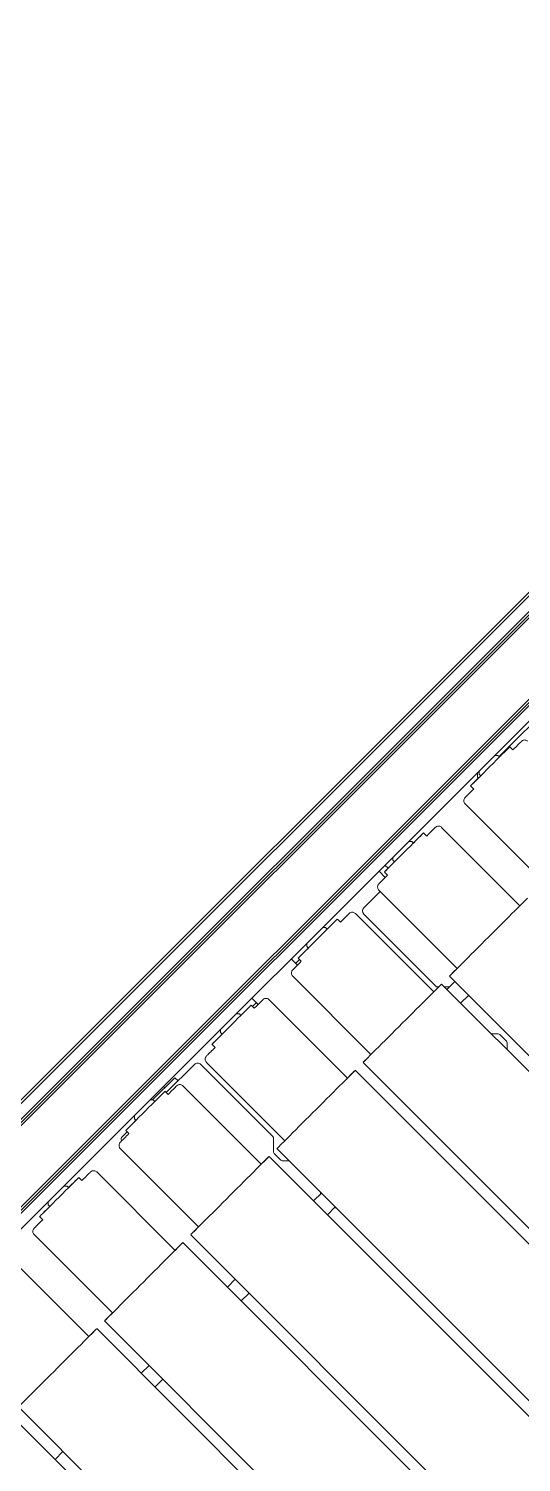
# Model space of a CAD drawing. Header units: metres. Extents: x 51 to 52746, y -259 to 37569.
# Drawn here: x 48144 to 48366, y 32036 to 32683 of the extents above; entities that cross this region are included whole.
import ezdxf

# ---------------------------------------------------------------- set-up
doc = ezdxf.new("R2010")
doc.units = ezdxf.units.M
doc.header["$LTSCALE"] = 500
doc.layers.add('Visible (ISO)', color=7, linetype='Continuous')

msp = doc.modelspace()

# ---------------------------------------------------------------- linework, layer by layer
at = {"layer": 'Visible (ISO)', "color": 4, "lineweight": 5}
for p, q in [((47679.939, 31739.113), (48769.228, 32827.713)), ((48770.057, 32826.884), (47680.768, 31738.284)), ((48770.057, 32826.884), (47680.768, 31738.284)), ((48770.057, 32826.884), (47680.768, 31738.284)), ((48770.058, 32826.883), (47680.769, 31738.283)), ((48770.058, 32826.883), (47680.769, 31738.283)), ((48770.058, 32826.883), (47680.769, 31738.283)), ((48773.592, 32823.347), (47684.304, 31734.746)), ((48774.299, 32822.639), (47685.01, 31734.039)), ((48775.006, 32821.932), (47685.717, 31733.332)), ((48793.385, 32803.541), (47704.096, 31714.941)), ((48794.092, 32802.834), (47704.803, 31714.234)), ((48794.799, 32802.127), (47705.51, 31713.527)), ((48798.333, 32798.59), (47709.044, 31709.99)), ((48386.897, 32384.832), (48356.482, 32354.436)), ((48354.484, 32355.021), (48355.897, 32355.021)), ((48355.897, 32355.021), (48356.604, 32354.314)), ((48361.202, 32358.908), (48362.615, 32357.494)), ((48347.409, 32347.951), (48347.409, 32346.538)), ((48347.409, 32346.538), (48348.116, 32345.831)), ((48343.518, 32341.236), (48344.932, 32339.822)), ((48376.385, 32297.739), (48341.041, 32333.105)), ((48365.775, 32287.136), (48330.431, 32322.502)), ((48315.581, 32316.143), (48316.994, 32316.142)), ((48316.994, 32316.142), (48317.701, 32315.435)), ((48322.298, 32320.03), (48323.712, 32318.615)), ((48308.506, 32309.073), (48308.506, 32307.66)), ((48308.506, 32307.66), (48309.213, 32306.952)), ((48305.038, 32299.953), (48302.211, 32302.782)), ((48304.615, 32302.358), (48306.029, 32300.943)), ((48306.311, 32304.053), (48304.898, 32305.467)), ((48302.722, 32293.642), (48295.295, 32286.219)), ((48337.482, 32258.86), (48302.138, 32294.227)), ((48326.872, 32248.257), (48291.528, 32283.624)), ((48327.872, 32250.793), (48295.294, 32283.391)), ((48276.678, 32277.264), (48278.091, 32277.264)), ((48277.031, 32277.617), (48277.384, 32277.264)), ((48278.091, 32277.264), (48278.798, 32276.556)), ((48283.395, 32281.151), (48284.809, 32279.737)), ((48269.603, 32270.194), (48269.603, 32268.781)), ((48269.603, 32268.781), (48270.31, 32268.074)), ((48265.357, 32260.297), (48262.53, 32263.126)), ((48264.528, 32261.127), (48266.297, 32262.894)), ((48265.712, 32263.479), (48267.126, 32262.064)), ((48298.579, 32219.982), (48263.234, 32255.348)), ((48329.116, 32250.5), (48328.579, 32250.5)), ((48683.85, 31898.126), (48330.409, 32251.791)), ((48333.963, 32250.498), (48331.7, 32250.499)), ((48332.831, 32249.367), (48336.368, 32252.902)), ((48687.387, 31901.661), (48333.945, 32255.326)), ((48247.674, 32242.625), (48244.847, 32245.454)), ((48245.077, 32241.688), (48246.845, 32243.455)), ((48287.969, 32209.378), (48252.625, 32244.745)), ((48342.588, 32246.677), (48339.052, 32243.143)), ((48237.774, 32238.386), (48239.188, 32238.385)), ((48239.188, 32238.385), (48239.894, 32237.678)), ((48244.492, 32242.273), (48245.906, 32240.858)), ((48230.7, 32231.316), (48230.7, 32229.903)), ((48230.7, 32229.903), (48231.406, 32229.195)), ((48226.809, 32224.601), (48228.223, 32223.186)), ((48356.028, 32229.278), (48352.907, 32229.279)), ((48356.735, 32228.985), (48359.684, 32226.034)), ((48359.976, 32225.327), (48359.975, 32222.206)), ((48218.905, 32215.533), (48206.174, 32202.809)), ((48254.311, 32182.934), (48221.734, 32215.532)), ((48259.675, 32181.103), (48224.331, 32216.47)), ((48644.947, 31859.248), (48291.505, 32212.913)), ((48648.484, 31862.782), (48295.042, 32216.447)), ((48210.065, 32209.525), (48200.04, 32199.507)), ((48204.883, 32205.515), (48205.467, 32204.931)), ((48210.065, 32209.525), (48211.479, 32208.111)), ((48249.066, 32170.5), (48213.721, 32205.866)), ((48198.871, 32199.507), (48200.284, 32199.507)), ((48200.284, 32199.507), (48200.991, 32198.799)), ((48205.589, 32203.394), (48207.003, 32201.979)), ((48191.797, 32192.437), (48191.796, 32191.024)), ((48191.796, 32191.024), (48192.503, 32190.317)), ((48188.49, 32185.137), (48186.368, 32183.016)), ((48187.906, 32185.722), (48189.319, 32184.307)), ((48254.602, 32175.984), (48254.604, 32182.227)), ((48220.772, 32142.225), (48185.428, 32177.591)), ((48606.044, 31820.369), (48252.602, 32174.034)), ((48254.895, 32175.277), (48257.843, 32172.326)), ((48609.58, 31823.904), (48256.139, 32177.569)), ((48258.55, 32172.033), (48261.672, 32172.032)), ((48210.162, 32131.621), (48174.818, 32166.988)), ((48159.968, 32160.629), (48161.381, 32160.628)), ((48161.381, 32160.628), (48162.088, 32159.921)), ((48166.686, 32164.515), (48168.099, 32163.101)), ((48152.894, 32153.559), (48152.893, 32152.145)), ((48272.697, 32153.927), (48276.233, 32157.461)), ((48275.809, 32157.037), (48275.809, 32157.886)), ((48149.002, 32146.843), (48150.416, 32145.429)), ((48152.893, 32152.145), (48153.6, 32151.438)), ((48282.454, 32151.237), (48278.917, 32147.702)), ((48282.03, 32150.813), (48282.878, 32150.812)), ((48181.869, 32103.346), (48146.525, 32138.712)), ((48567.141, 31781.491), (48213.699, 32135.156)), ((48570.677, 31785.025), (48217.236, 32138.69)), ((48171.259, 32092.743), (48135.915, 32128.109)), ((48233.794, 32115.048), (48237.33, 32118.583)), ((48240.014, 32108.824), (48243.551, 32112.358)), ((48528.237, 31742.612), (48174.796, 32096.277)), ((48531.774, 31746.146), (48178.333, 32099.812)), ((48194.89, 32076.17), (48198.427, 32079.704)), ((48201.111, 32069.945), (48204.648, 32073.48)), ((48489.334, 31703.733), (48135.893, 32057.399)), ((48492.871, 31707.268), (48139.429, 32060.933)), ((48155.987, 32037.291), (48159.524, 32040.826))]:
    msp.add_line(p, q, dxfattribs=at)
for centre, radius, start, end in [((48352.59, 32346.305), 6, 171.431599, 196.869274), ((48296.709, 32284.805), 2, 134.981888, 224.981888), ((48328.579, 32251.5), 1, 224.981888, 269.981888), ((48356.028, 32228.278), 1, 44.981888, 89.981888), ((48358.976, 32225.327), 1, 359.981888, 44.981888), ((48220.319, 32214.118), 2, 44.981888, 134.981888), ((48187.782, 32181.602), 2, 134.981888, 200.551621), ((48253.604, 32182.227), 1, 359.981888, 44.981888), ((48255.602, 32175.984), 1, 179.981888, 224.981888), ((48258.551, 32173.033), 1, 224.981888, 269.981888)]:
    msp.add_arc(centre, radius, start, end, dxfattribs=at)
at = {"layer": 'Visible (ISO)', "color": 4, "lineweight": 5, "extrusion": (0, 0, -1)}
for centre, major_axis, start_param, end_param in [((48352.36, 32350.072), (-8.842, -8.836), 2.0714507, 7.3533264), ((48313.457, 32311.194), (-8.842, -8.836), 2.0714506, 7.3533265), ((48351.628, 32272.998), (-17.683, -17.672), 2.4980914, 6.9266863), ((48274.554, 32272.315), (-8.842, -8.836), 2.071451, 7.3533268), ((48312.725, 32234.119), (-17.683, -17.672), 2.4980914, 6.9266863), ((48235.65, 32233.437), (-8.842, -8.836), 2.0714511, 7.353327), ((48273.822, 32195.241), (-17.683, -17.672), 2.4980909, 6.9266861), ((48196.747, 32194.558), (-8.842, -8.836), 2.0714511, 7.3533272), ((48234.919, 32156.362), (-17.683, -17.672), 2.4980909, 6.926686), ((48157.844, 32155.679), (-8.842, -8.836), 2.071451, 7.3533268), ((48196.016, 32117.484), (-17.683, -17.672), 2.4980914, 6.9266863), ((48157.113, 32078.605), (-17.683, -17.672), 2.4980914, 6.9266863)]:
    msp.add_ellipse(centre, major_axis=major_axis, ratio=0.0000134, start_param=start_param, end_param=end_param, dxfattribs=at)
at = {"layer": 'Visible (ISO)', "color": 4, "lineweight": 5}
for points, knots in [([(48369.334, 32361.381), (48369.181, 32361.534), (48369.001, 32361.663), (48368.617, 32361.853), (48368.409, 32361.918), (48367.988, 32361.977), (48367.771, 32361.973), (48367.353, 32361.897), (48367.147, 32361.824), (48366.869, 32361.672), (48366.78, 32361.614), (48366.655, 32361.517), (48366.614, 32361.483), (48366.56, 32361.434), (48366.545, 32361.42), (48366.529, 32361.404), (48366.526, 32361.402), (48366.522, 32361.398), (48366.521, 32361.396), (48366.517, 32361.393), (48366.515, 32361.391), (48366.512, 32361.388), (48366.511, 32361.387), (48366.509, 32361.385), (48366.509, 32361.385), (48366.507, 32361.383), (48366.506, 32361.382), (48366.503, 32361.379), (48366.5, 32361.376), (48366.482, 32361.358), (48366.457, 32361.333), (48366.306, 32361.182), (48366.079, 32360.956), (48365.285, 32360.162), (48364.604, 32359.481), (48363.406, 32358.284), (48363.023, 32357.902), (48362.614, 32357.493)], [0, 0, 0, 0, 0.0648586, 0.0648586, 0.1285452, 0.1285452, 0.1922739, 0.1922739, 0.2560012, 0.2560012, 0.2875558, 0.2875558, 0.303477, 0.303477, 0.3094108, 0.3094108, 0.3107195, 0.3107195, 0.311526, 0.311526, 0.3131601, 0.3131601, 0.3163867, 0.3163867, 0.3214568, 0.3214568, 0.3366579, 0.3366579, 0.3822587, 0.3822587, 0.5191517, 0.5191517, 0.9322687, 0.9322687, 1.5109804, 1.5109804, 1.7505475, 1.7505475, 1.7505475, 1.7505475]), ([(48344.932, 32339.822), (48344.166, 32339.056), (48343.49, 32338.38), (48342.224, 32337.116), (48341.694, 32336.586), (48341.258, 32336.15), (48341.167, 32336.059), (48341.085, 32335.977), (48341.066, 32335.958), (48341.05, 32335.942), (48341.046, 32335.938), (48341.042, 32335.935), (48341.042, 32335.934), (48341.04, 32335.932), (48341.04, 32335.932), (48341.036, 32335.928), (48341.035, 32335.927), (48341.03, 32335.922), (48341.029, 32335.921), (48341.026, 32335.918), (48341.025, 32335.917), (48341.02, 32335.912), (48341.017, 32335.908), (48341.006, 32335.897), (48340.999, 32335.889), (48340.979, 32335.869), (48340.967, 32335.856), (48340.921, 32335.803), (48340.887, 32335.761), (48340.759, 32335.591), (48340.678, 32335.45), (48340.532, 32335.106), (48340.479, 32334.893), (48340.445, 32334.468), (48340.462, 32334.251), (48340.563, 32333.839), (48340.648, 32333.638), (48340.84, 32333.331), (48340.935, 32333.212), (48341.041, 32333.105)], [4.5024397, 4.5024397, 4.5024397, 4.5024397, 4.9521071, 4.9521071, 5.5256589, 5.5256589, 5.7561864, 5.7561864, 5.8600297, 5.8600297, 5.9063629, 5.9063629, 5.9237366, 5.9237366, 5.9367698, 5.9367698, 5.9403561, 5.9403561, 5.9411614, 5.9411614, 5.941968, 5.941968, 5.9435986, 5.9435986, 5.9468223, 5.9468223, 5.9521229, 5.9521229, 5.9680263, 5.9680263, 6.0160393, 6.0160393, 6.080213, 6.080213, 6.1439241, 6.1439241, 6.207652, 6.207652, 6.2526925, 6.2526925, 6.2526925, 6.2526925]), ([(48330.431, 32322.502), (48330.278, 32322.655), (48330.098, 32322.784), (48329.714, 32322.975), (48329.506, 32323.039), (48329.085, 32323.098), (48328.868, 32323.094), (48328.45, 32323.018), (48328.244, 32322.945), (48327.965, 32322.793), (48327.877, 32322.735), (48327.752, 32322.639), (48327.711, 32322.604), (48327.657, 32322.556), (48327.642, 32322.542), (48327.626, 32322.526), (48327.623, 32322.523), (48327.619, 32322.519), (48327.617, 32322.518), (48327.614, 32322.514), (48327.612, 32322.513), (48327.609, 32322.509), (48327.608, 32322.508), (48327.606, 32322.507), (48327.605, 32322.506), (48327.604, 32322.504), (48327.603, 32322.504), (48327.6, 32322.5), (48327.597, 32322.497), (48327.579, 32322.48), (48327.554, 32322.454), (48327.403, 32322.303), (48327.176, 32322.077), (48326.382, 32321.283), (48325.7, 32320.602), (48324.503, 32319.406), (48324.12, 32319.023), (48323.711, 32318.615)], [0, 0, 0, 0, 0.0648586, 0.0648586, 0.1285452, 0.1285452, 0.1922739, 0.1922739, 0.2560012, 0.2560012, 0.2875558, 0.2875558, 0.303477, 0.303477, 0.3094108, 0.3094108, 0.3107195, 0.3107195, 0.311526, 0.311526, 0.3131601, 0.3131601, 0.3163867, 0.3163867, 0.3214568, 0.3214568, 0.3366579, 0.3366579, 0.3822587, 0.3822587, 0.5191517, 0.5191517, 0.9322687, 0.9322687, 1.5109804, 1.5109804, 1.7505475, 1.7505475, 1.7505475, 1.7505475]), ([(48306.029, 32300.944), (48305.263, 32300.178), (48304.586, 32299.502), (48303.321, 32298.237), (48302.791, 32297.707), (48302.355, 32297.271), (48302.264, 32297.18), (48302.182, 32297.098), (48302.163, 32297.08), (48302.147, 32297.063), (48302.143, 32297.06), (48302.139, 32297.056), (48302.139, 32297.055), (48302.137, 32297.053), (48302.137, 32297.054), (48302.132, 32297.049), (48302.131, 32297.048), (48302.127, 32297.043), (48302.126, 32297.042), (48302.123, 32297.04), (48302.122, 32297.038), (48302.117, 32297.034), (48302.114, 32297.03), (48302.103, 32297.019), (48302.095, 32297.011), (48302.076, 32296.99), (48302.064, 32296.977), (48302.018, 32296.924), (48301.984, 32296.883), (48301.856, 32296.712), (48301.775, 32296.572), (48301.629, 32296.228), (48301.576, 32296.015), (48301.542, 32295.59), (48301.559, 32295.373), (48301.66, 32294.96), (48301.744, 32294.759), (48301.937, 32294.452), (48302.032, 32294.333), (48302.138, 32294.227)], [4.5024397, 4.5024397, 4.5024397, 4.5024397, 4.9521071, 4.9521071, 5.5256589, 5.5256589, 5.7561864, 5.7561864, 5.8600297, 5.8600297, 5.9063629, 5.9063629, 5.9237366, 5.9237366, 5.9367698, 5.9367698, 5.9403561, 5.9403561, 5.9411614, 5.9411614, 5.941968, 5.941968, 5.9435986, 5.9435986, 5.9468223, 5.9468223, 5.9521229, 5.9521229, 5.9680263, 5.9680263, 6.0160393, 6.0160393, 6.080213, 6.080213, 6.1439241, 6.1439241, 6.207652, 6.207652, 6.2526925, 6.2526925, 6.2526925, 6.2526925]), ([(48291.528, 32283.624), (48291.375, 32283.776), (48291.195, 32283.906), (48290.811, 32284.096), (48290.603, 32284.16), (48290.182, 32284.22), (48289.964, 32284.215), (48289.546, 32284.14), (48289.341, 32284.067), (48289.062, 32283.915), (48288.974, 32283.857), (48288.848, 32283.76), (48288.808, 32283.726), (48288.754, 32283.677), (48288.739, 32283.663), (48288.722, 32283.647), (48288.72, 32283.644), (48288.716, 32283.641), (48288.714, 32283.639), (48288.711, 32283.636), (48288.709, 32283.634), (48288.706, 32283.631), (48288.705, 32283.63), (48288.703, 32283.628), (48288.702, 32283.627), (48288.7, 32283.626), (48288.7, 32283.625), (48288.697, 32283.622), (48288.694, 32283.619), (48288.676, 32283.601), (48288.651, 32283.576), (48288.499, 32283.425), (48288.273, 32283.198), (48287.478, 32282.404), (48286.797, 32281.724), (48285.6, 32280.527), (48285.217, 32280.145), (48284.808, 32279.736)], [0, 0, 0, 0, 0.0648586, 0.0648586, 0.1285452, 0.1285452, 0.1922739, 0.1922739, 0.2560012, 0.2560012, 0.2875558, 0.2875558, 0.303477, 0.303477, 0.3094108, 0.3094108, 0.3107195, 0.3107195, 0.311526, 0.311526, 0.3131601, 0.3131601, 0.3163867, 0.3163867, 0.3214568, 0.3214568, 0.3366579, 0.3366579, 0.3822587, 0.3822587, 0.5191517, 0.5191517, 0.9322687, 0.9322687, 1.5109804, 1.5109804, 1.7505475, 1.7505475, 1.7505475, 1.7505475]), ([(48267.126, 32262.065), (48266.36, 32261.299), (48265.683, 32260.623), (48264.418, 32259.358), (48263.888, 32258.829), (48263.452, 32258.393), (48263.36, 32258.302), (48263.279, 32258.22), (48263.26, 32258.201), (48263.243, 32258.185), (48263.24, 32258.181), (48263.236, 32258.177), (48263.235, 32258.177), (48263.234, 32258.175), (48263.234, 32258.175), (48263.229, 32258.171), (48263.228, 32258.169), (48263.224, 32258.165), (48263.222, 32258.164), (48263.22, 32258.161), (48263.219, 32258.16), (48263.214, 32258.155), (48263.21, 32258.151), (48263.2, 32258.14), (48263.192, 32258.132), (48263.173, 32258.112), (48263.161, 32258.098), (48263.114, 32258.045), (48263.081, 32258.004), (48262.953, 32257.834), (48262.872, 32257.693), (48262.725, 32257.349), (48262.673, 32257.136), (48262.639, 32256.711), (48262.656, 32256.494), (48262.757, 32256.081), (48262.841, 32255.881), (48263.034, 32255.573), (48263.128, 32255.454), (48263.234, 32255.348)], [4.5024397, 4.5024397, 4.5024397, 4.5024397, 4.9521071, 4.9521071, 5.5256589, 5.5256589, 5.7561864, 5.7561864, 5.8600297, 5.8600297, 5.9063629, 5.9063629, 5.9237366, 5.9237366, 5.9367698, 5.9367698, 5.9403561, 5.9403561, 5.9411614, 5.9411614, 5.941968, 5.941968, 5.9435986, 5.9435986, 5.9468223, 5.9468223, 5.9521229, 5.9521229, 5.9680263, 5.9680263, 6.0160393, 6.0160393, 6.080213, 6.080213, 6.1439241, 6.1439241, 6.207652, 6.207652, 6.2526925, 6.2526925, 6.2526925, 6.2526925]), ([(48252.625, 32244.745), (48252.472, 32244.898), (48252.291, 32245.027), (48251.908, 32245.218), (48251.7, 32245.282), (48251.279, 32245.341), (48251.061, 32245.337), (48250.643, 32245.261), (48250.438, 32245.188), (48250.159, 32245.036), (48250.07, 32244.978), (48249.945, 32244.881), (48249.904, 32244.847), (48249.851, 32244.798), (48249.836, 32244.784), (48249.819, 32244.769), (48249.816, 32244.766), (48249.812, 32244.762), (48249.811, 32244.761), (48249.807, 32244.757), (48249.806, 32244.756), (48249.802, 32244.752), (48249.802, 32244.751), (48249.8, 32244.749), (48249.799, 32244.749), (48249.797, 32244.747), (48249.797, 32244.746), (48249.794, 32244.743), (48249.791, 32244.74), (48249.773, 32244.722), (48249.747, 32244.697), (48249.596, 32244.546), (48249.37, 32244.32), (48248.575, 32243.526), (48247.894, 32242.845), (48246.697, 32241.649), (48246.314, 32241.266), (48245.905, 32240.857)], [0, 0, 0, 0, 0.0648586, 0.0648586, 0.1285452, 0.1285452, 0.1922739, 0.1922739, 0.2560012, 0.2560012, 0.2875558, 0.2875558, 0.303477, 0.303477, 0.3094108, 0.3094108, 0.3107195, 0.3107195, 0.311526, 0.311526, 0.3131601, 0.3131601, 0.3163867, 0.3163867, 0.3214568, 0.3214568, 0.3366579, 0.3366579, 0.3822587, 0.3822587, 0.5191517, 0.5191517, 0.9322687, 0.9322687, 1.5109804, 1.5109804, 1.7505475, 1.7505475, 1.7505475, 1.7505475]), ([(48228.223, 32223.186), (48227.457, 32222.421), (48226.78, 32221.745), (48225.515, 32220.48), (48224.985, 32219.95), (48224.549, 32219.514), (48224.457, 32219.423), (48224.375, 32219.341), (48224.357, 32219.323), (48224.34, 32219.306), (48224.337, 32219.302), (48224.333, 32219.299), (48224.332, 32219.298), (48224.331, 32219.296), (48224.331, 32219.296), (48224.326, 32219.292), (48224.325, 32219.291), (48224.32, 32219.286), (48224.319, 32219.285), (48224.317, 32219.283), (48224.316, 32219.281), (48224.311, 32219.276), (48224.307, 32219.273), (48224.297, 32219.261), (48224.289, 32219.254), (48224.27, 32219.233), (48224.258, 32219.22), (48224.211, 32219.167), (48224.178, 32219.126), (48224.05, 32218.955), (48223.969, 32218.815), (48223.822, 32218.471), (48223.77, 32218.257), (48223.735, 32217.833), (48223.753, 32217.615), (48223.853, 32217.203), (48223.938, 32217.002), (48224.131, 32216.695), (48224.225, 32216.576), (48224.331, 32216.47)], [4.5024397, 4.5024397, 4.5024397, 4.5024397, 4.9521071, 4.9521071, 5.5256589, 5.5256589, 5.7561864, 5.7561864, 5.8600297, 5.8600297, 5.9063629, 5.9063629, 5.9237366, 5.9237366, 5.9367698, 5.9367698, 5.9403561, 5.9403561, 5.9411614, 5.9411614, 5.941968, 5.941968, 5.9435986, 5.9435986, 5.9468223, 5.9468223, 5.9521229, 5.9521229, 5.9680263, 5.9680263, 6.0160393, 6.0160393, 6.080213, 6.080213, 6.1439241, 6.1439241, 6.207652, 6.207652, 6.2526925, 6.2526925, 6.2526925, 6.2526925]), ([(48213.721, 32205.866), (48213.569, 32206.019), (48213.388, 32206.149), (48213.004, 32206.339), (48212.796, 32206.403), (48212.376, 32206.463), (48212.158, 32206.458), (48211.74, 32206.382), (48211.535, 32206.31), (48211.256, 32206.158), (48211.167, 32206.1), (48211.042, 32206.003), (48211.001, 32205.969), (48210.947, 32205.92), (48210.933, 32205.906), (48210.916, 32205.89), (48210.913, 32205.887), (48210.909, 32205.883), (48210.908, 32205.882), (48210.904, 32205.879), (48210.903, 32205.877), (48210.899, 32205.874), (48210.898, 32205.873), (48210.896, 32205.871), (48210.896, 32205.87), (48210.894, 32205.868), (48210.893, 32205.868), (48210.89, 32205.865), (48210.887, 32205.862), (48210.87, 32205.844), (48210.844, 32205.819), (48210.693, 32205.668), (48210.467, 32205.441), (48209.672, 32204.647), (48208.991, 32203.967), (48207.794, 32202.77), (48207.411, 32202.388), (48207.002, 32201.979)], [0, 0, 0, 0, 0.0648586, 0.0648586, 0.1285452, 0.1285452, 0.1922739, 0.1922739, 0.2560012, 0.2560012, 0.2875558, 0.2875558, 0.303477, 0.303477, 0.3094108, 0.3094108, 0.3107195, 0.3107195, 0.311526, 0.311526, 0.3131601, 0.3131601, 0.3163867, 0.3163867, 0.3214568, 0.3214568, 0.3366579, 0.3366579, 0.3822587, 0.3822587, 0.5191517, 0.5191517, 0.9322687, 0.9322687, 1.5109804, 1.5109804, 1.7505475, 1.7505475, 1.7505475, 1.7505475]), ([(48189.32, 32184.308), (48188.553, 32183.542), (48187.877, 32182.866), (48186.612, 32181.601), (48186.082, 32181.072), (48185.645, 32180.636), (48185.554, 32180.544), (48185.472, 32180.463), (48185.454, 32180.444), (48185.437, 32180.428), (48185.433, 32180.424), (48185.43, 32180.42), (48185.429, 32180.419), (48185.427, 32180.418), (48185.427, 32180.418), (48185.423, 32180.413), (48185.422, 32180.412), (48185.417, 32180.408), (48185.416, 32180.406), (48185.414, 32180.404), (48185.412, 32180.403), (48185.408, 32180.398), (48185.404, 32180.394), (48185.393, 32180.383), (48185.386, 32180.375), (48185.367, 32180.354), (48185.355, 32180.341), (48185.308, 32180.288), (48185.275, 32180.247), (48185.147, 32180.077), (48185.066, 32179.936), (48184.919, 32179.592), (48184.867, 32179.379), (48184.832, 32178.954), (48184.85, 32178.737), (48184.95, 32178.324), (48185.035, 32178.123), (48185.227, 32177.816), (48185.322, 32177.697), (48185.428, 32177.591)], [4.5024397, 4.5024397, 4.5024397, 4.5024397, 4.9521071, 4.9521071, 5.5256589, 5.5256589, 5.7561864, 5.7561864, 5.8600297, 5.8600297, 5.9063629, 5.9063629, 5.9237366, 5.9237366, 5.9367698, 5.9367698, 5.9403561, 5.9403561, 5.9411614, 5.9411614, 5.941968, 5.941968, 5.9435986, 5.9435986, 5.9468223, 5.9468223, 5.9521229, 5.9521229, 5.9680263, 5.9680263, 6.0160393, 6.0160393, 6.080213, 6.080213, 6.1439241, 6.1439241, 6.207652, 6.207652, 6.2526925, 6.2526925, 6.2526925, 6.2526925]), ([(48174.818, 32166.988), (48174.665, 32167.141), (48174.485, 32167.27), (48174.101, 32167.46), (48173.893, 32167.525), (48173.473, 32167.584), (48173.255, 32167.58), (48172.837, 32167.504), (48172.631, 32167.431), (48172.353, 32167.279), (48172.264, 32167.221), (48172.139, 32167.124), (48172.098, 32167.09), (48172.044, 32167.041), (48172.029, 32167.027), (48172.013, 32167.012), (48172.01, 32167.009), (48172.006, 32167.005), (48172.005, 32167.003), (48172.001, 32167), (48172, 32166.998), (48171.996, 32166.995), (48171.995, 32166.994), (48171.993, 32166.992), (48171.993, 32166.992), (48171.991, 32166.99), (48171.99, 32166.989), (48171.987, 32166.986), (48171.984, 32166.983), (48171.966, 32166.965), (48171.941, 32166.94), (48171.79, 32166.789), (48171.563, 32166.563), (48170.769, 32165.769), (48170.088, 32165.088), (48168.89, 32163.891), (48168.508, 32163.509), (48168.099, 32163.1)], [0, 0, 0, 0, 0.0648586, 0.0648586, 0.1285452, 0.1285452, 0.1922739, 0.1922739, 0.2560012, 0.2560012, 0.2875558, 0.2875558, 0.303477, 0.303477, 0.3094108, 0.3094108, 0.3107195, 0.3107195, 0.311526, 0.311526, 0.3131601, 0.3131601, 0.3163867, 0.3163867, 0.3214568, 0.3214568, 0.3366579, 0.3366579, 0.3822587, 0.3822587, 0.5191517, 0.5191517, 0.9322687, 0.9322687, 1.5109804, 1.5109804, 1.7505475, 1.7505475, 1.7505475, 1.7505475]), ([(48150.416, 32145.429), (48149.65, 32144.664), (48148.974, 32143.987), (48147.708, 32142.723), (48147.178, 32142.193), (48146.742, 32141.757), (48146.651, 32141.666), (48146.569, 32141.584), (48146.551, 32141.566), (48146.534, 32141.549), (48146.53, 32141.545), (48146.527, 32141.542), (48146.526, 32141.541), (48146.524, 32141.539), (48146.524, 32141.539), (48146.52, 32141.535), (48146.519, 32141.534), (48146.514, 32141.529), (48146.513, 32141.528), (48146.511, 32141.525), (48146.509, 32141.524), (48146.505, 32141.519), (48146.501, 32141.516), (48146.49, 32141.504), (48146.483, 32141.496), (48146.464, 32141.476), (48146.452, 32141.463), (48146.405, 32141.41), (48146.371, 32141.369), (48146.244, 32141.198), (48146.162, 32141.057), (48146.016, 32140.713), (48145.963, 32140.5), (48145.929, 32140.075), (48145.946, 32139.858), (48146.047, 32139.446), (48146.132, 32139.245), (48146.324, 32138.938), (48146.419, 32138.819), (48146.525, 32138.712)], [4.5024397, 4.5024397, 4.5024397, 4.5024397, 4.9521071, 4.9521071, 5.5256589, 5.5256589, 5.7561864, 5.7561864, 5.8600297, 5.8600297, 5.9063629, 5.9063629, 5.9237366, 5.9237366, 5.9367698, 5.9367698, 5.9403561, 5.9403561, 5.9411614, 5.9411614, 5.941968, 5.941968, 5.9435986, 5.9435986, 5.9468223, 5.9468223, 5.9521229, 5.9521229, 5.9680263, 5.9680263, 6.0160393, 6.0160393, 6.080213, 6.080213, 6.1439241, 6.1439241, 6.207652, 6.207652, 6.2526925, 6.2526925, 6.2526925, 6.2526925])]:
    msp.add_open_spline(points, degree=3, knots=knots, dxfattribs=at)

doc.saveas('drawing.dxf')
